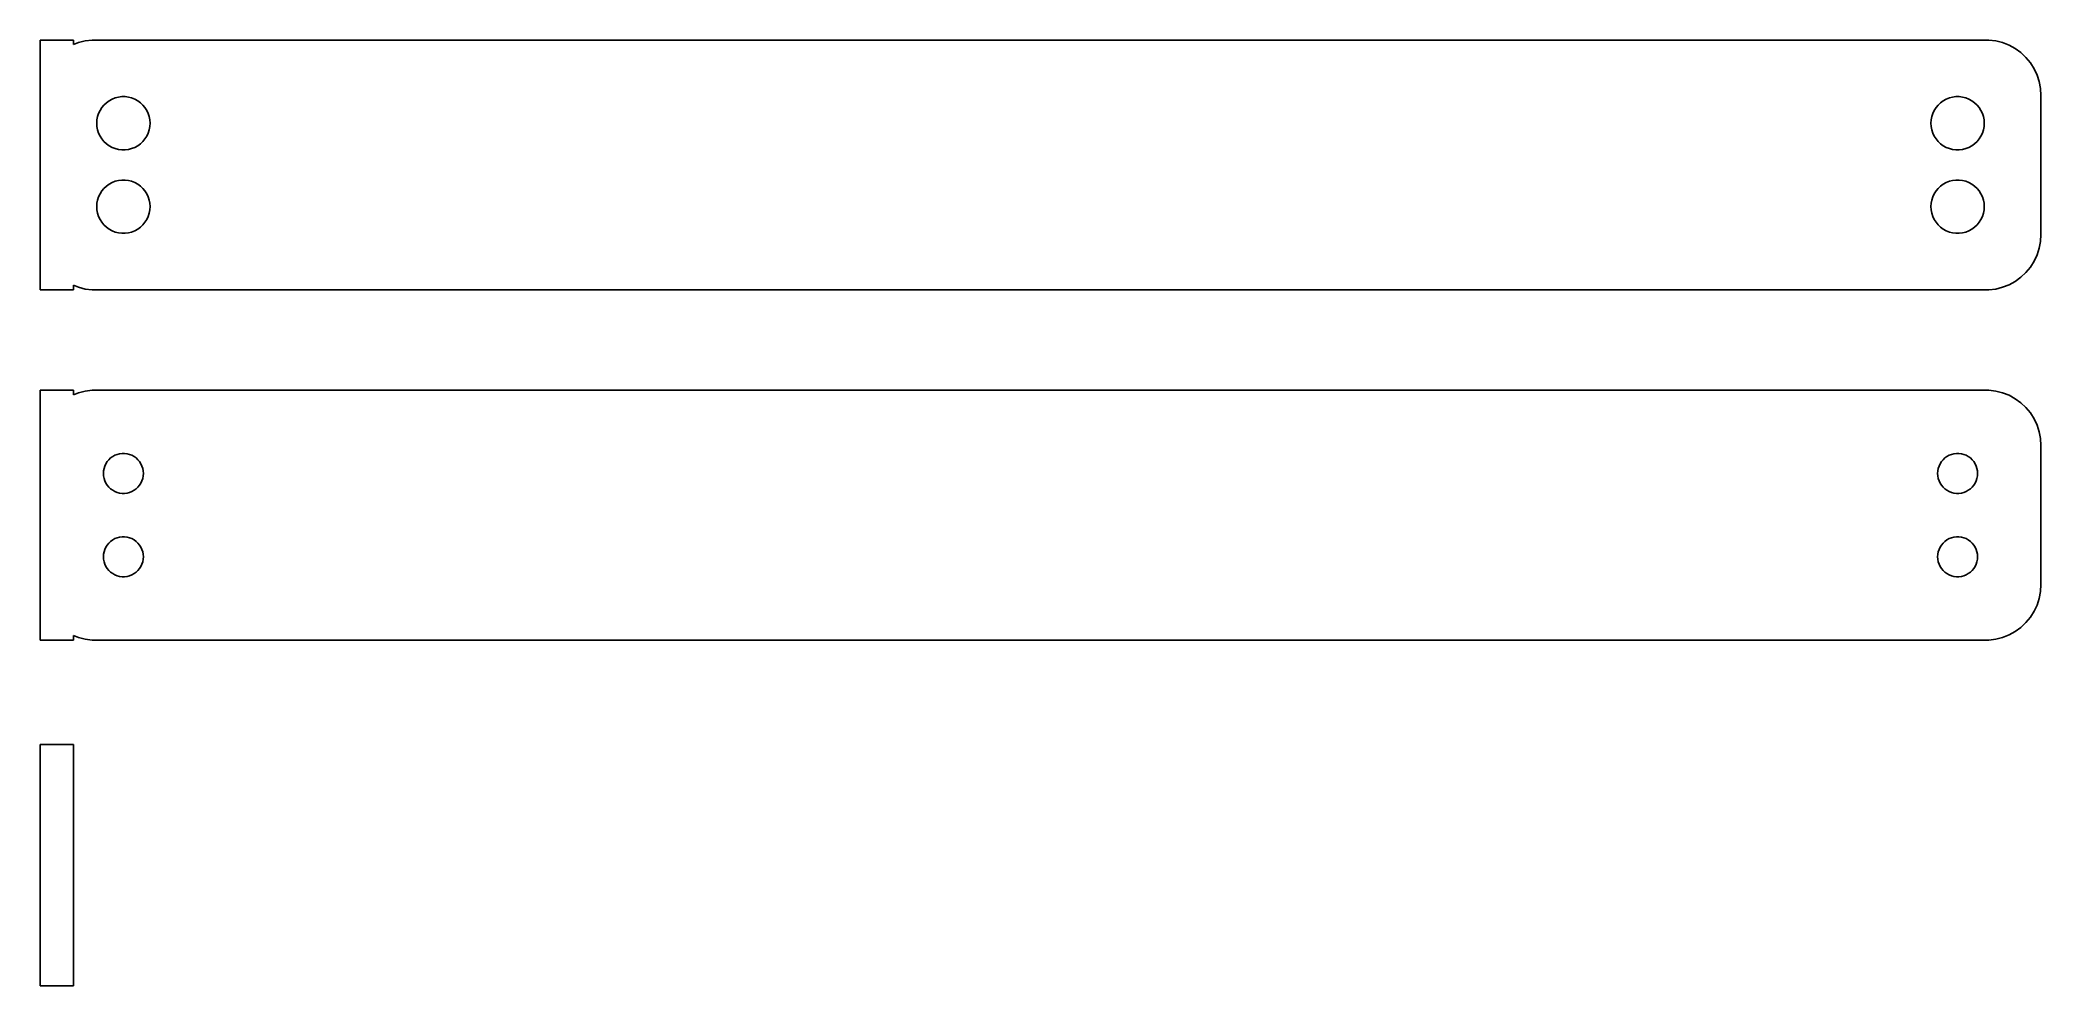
# Model space of a CAD drawing. Header units: metres. Extents: x -90 to 90, y -11 to 74.
import ezdxf

# ---------------------------------------------------------------- set-up
doc = ezdxf.new("R2010")
doc.units = ezdxf.units.M

msp = doc.modelspace()

# ---------------------------------------------------------------- linework, layer by layer
for p, q in [((-87, 74.2401), (-90, 74.2401)), ((-90, 74.2401), (-90, 51.7599)), ((-87, 73.8252), (-87, 74.2401)), ((-86.5451, 74.0053), (-87, 73.8252)), ((-85.9369, 74.1614), (-86.5451, 74.0053)), ((-85.3139, 74.2401), (-85.9369, 74.1614)), ((85.3139, 74.2401), (-85.3139, 74.2401)), ((85.9369, 74.1614), (85.3139, 74.2401)), ((86.5451, 74.0053), (85.9369, 74.1614)), ((87.1289, 73.7741), (86.5451, 74.0053)), ((87.6791, 73.4716), (87.1289, 73.7741)), ((88.1871, 73.1026), (87.6791, 73.4716)), ((88.6448, 72.6727), (88.1871, 73.1026)), ((89.0451, 72.1889), (88.6448, 72.6727)), ((89.3815, 71.6588), (89.0451, 72.1889)), ((89.6489, 71.0906), (89.3815, 71.6588)), ((89.8429, 70.4934), (89.6489, 71.0906)), ((89.9606, 69.8767), (89.8429, 70.4934)), ((-84.2495, 68.3929), (-84.0298, 68.5992)), ((-84.0298, 68.5992), (-83.786, 68.7764)), ((-83.786, 68.7764), (-83.5219, 68.9216)), ((-83.5219, 68.9216), (-83.2416, 69.0325)), ((-83.2416, 69.0325), (-82.9497, 69.1075)), ((-82.9497, 69.1075), (-82.6507, 69.1453)), ((-82.6507, 69.1453), (-82.3493, 69.1453)), ((-82.3493, 69.1453), (-82.0503, 69.1075)), ((-82.0503, 69.1075), (-81.7584, 69.0325)), ((-81.7584, 69.0325), (-81.4781, 68.9216)), ((-81.4781, 68.9216), (-81.214, 68.7764)), ((-81.214, 68.7764), (-80.9702, 68.5992)), ((-80.9702, 68.5992), (-80.7505, 68.3929)), ((80.7505, 68.3929), (80.9702, 68.5992)), ((80.9702, 68.5992), (81.214, 68.7764)), ((81.214, 68.7764), (81.4781, 68.9216)), ((81.4781, 68.9216), (81.7584, 69.0325)), ((81.7584, 69.0325), (82.0503, 69.1075)), ((82.0503, 69.1075), (82.3493, 69.1453)), ((82.3493, 69.1453), (82.6507, 69.1453)), ((82.6507, 69.1453), (82.9497, 69.1075)), ((82.9497, 69.1075), (83.2416, 69.0325)), ((83.2416, 69.0325), (83.5219, 68.9216)), ((83.5219, 68.9216), (83.786, 68.7764)), ((83.786, 68.7764), (84.0298, 68.5992)), ((84.0298, 68.5992), (84.2495, 68.3929)), ((90, 69.25), (89.9606, 69.8767)), ((90, 56.75), (90, 69.25)), ((-84.9, 66.75), (-84.8811, 67.0508)), ((-84.8811, 66.4492), (-84.9, 66.75)), ((-84.8811, 67.0508), (-84.8246, 67.3468)), ((-84.8246, 67.3468), (-84.7315, 67.6335)), ((-84.7315, 67.6335), (-84.6031, 67.9062)), ((-84.6031, 67.9062), (-84.4416, 68.1607)), ((-84.4416, 68.1607), (-84.2495, 68.3929)), ((-80.7505, 68.3929), (-80.5583, 68.1607)), ((-80.5583, 68.1607), (-80.3969, 67.9062)), ((-80.3969, 67.9062), (-80.2685, 67.6335)), ((-80.2685, 67.6335), (-80.1754, 67.3468)), ((-80.1754, 67.3468), (-80.1189, 67.0508)), ((-80.1189, 67.0508), (-80.1, 66.75)), ((-80.1, 66.75), (-80.1189, 66.4492)), ((80.1, 66.75), (80.1189, 67.0508)), ((80.1189, 66.4492), (80.1, 66.75)), ((80.1189, 67.0508), (80.1754, 67.3468)), ((80.1754, 67.3468), (80.2685, 67.6335)), ((80.2685, 67.6335), (80.3969, 67.9062)), ((80.3969, 67.9062), (80.5583, 68.1607)), ((80.5583, 68.1607), (80.7505, 68.3929)), ((84.2495, 68.3929), (84.4416, 68.1607)), ((84.4416, 68.1607), (84.6031, 67.9062)), ((84.6031, 67.9062), (84.7315, 67.6335)), ((84.7315, 67.6335), (84.8246, 67.3468)), ((84.8246, 67.3468), (84.8811, 67.0508)), ((84.8811, 67.0508), (84.9, 66.75)), ((84.9, 66.75), (84.8811, 66.4492)), ((-84.8246, 66.1531), (-84.8811, 66.4492)), ((-84.7315, 65.8665), (-84.8246, 66.1531)), ((-84.6031, 65.5938), (-84.7315, 65.8665)), ((-84.4416, 65.3393), (-84.6031, 65.5938)), ((-84.2495, 65.1071), (-84.4416, 65.3393)), ((-84.0298, 64.9008), (-84.2495, 65.1071)), ((-83.786, 64.7236), (-84.0298, 64.9008)), ((-80.9702, 64.9008), (-81.214, 64.7236)), ((-80.7505, 65.1071), (-80.9702, 64.9008)), ((-80.5583, 65.3393), (-80.7505, 65.1071)), ((-80.3969, 65.5938), (-80.5583, 65.3393)), ((-80.2685, 65.8665), (-80.3969, 65.5938)), ((-80.1754, 66.1531), (-80.2685, 65.8665)), ((-80.1189, 66.4492), (-80.1754, 66.1531)), ((80.1754, 66.1531), (80.1189, 66.4492)), ((80.2685, 65.8665), (80.1754, 66.1531)), ((80.3969, 65.5938), (80.2685, 65.8665)), ((80.5583, 65.3393), (80.3969, 65.5938)), ((80.7505, 65.1071), (80.5583, 65.3393)), ((80.9702, 64.9008), (80.7505, 65.1071)), ((81.214, 64.7236), (80.9702, 64.9008)), ((84.0298, 64.9008), (83.786, 64.7236)), ((84.2495, 65.1071), (84.0298, 64.9008)), ((84.4416, 65.3393), (84.2495, 65.1071)), ((84.6031, 65.5938), (84.4416, 65.3393)), ((84.7315, 65.8665), (84.6031, 65.5938)), ((84.8246, 66.1531), (84.7315, 65.8665)), ((84.8811, 66.4492), (84.8246, 66.1531)), ((-83.5219, 64.5784), (-83.786, 64.7236)), ((-83.2416, 64.4675), (-83.5219, 64.5784)), ((-82.9497, 64.3925), (-83.2416, 64.4675)), ((-82.6507, 64.3547), (-82.9497, 64.3925)), ((-82.3493, 64.3547), (-82.6507, 64.3547)), ((-82.0503, 64.3925), (-82.3493, 64.3547)), ((-81.7584, 64.4675), (-82.0503, 64.3925)), ((-81.4781, 64.5784), (-81.7584, 64.4675)), ((-81.214, 64.7236), (-81.4781, 64.5784)), ((81.4781, 64.5784), (81.214, 64.7236)), ((81.7584, 64.4675), (81.4781, 64.5784)), ((82.0503, 64.3925), (81.7584, 64.4675)), ((82.3493, 64.3547), (82.0503, 64.3925)), ((82.6507, 64.3547), (82.3493, 64.3547)), ((82.9497, 64.3925), (82.6507, 64.3547)), ((83.2416, 64.4675), (82.9497, 64.3925)), ((83.5219, 64.5784), (83.2416, 64.4675)), ((83.786, 64.7236), (83.5219, 64.5784)), ((-84.0298, 61.0992), (-83.786, 61.2764)), ((-83.786, 61.2764), (-83.5219, 61.4216)), ((-83.5219, 61.4216), (-83.2416, 61.5325)), ((-83.2416, 61.5325), (-82.9497, 61.6075)), ((-82.9497, 61.6075), (-82.6507, 61.6453)), ((-82.6507, 61.6453), (-82.3493, 61.6453)), ((-82.3493, 61.6453), (-82.0503, 61.6075)), ((-82.0503, 61.6075), (-81.7584, 61.5325)), ((-81.7584, 61.5325), (-81.4781, 61.4216)), ((-81.4781, 61.4216), (-81.214, 61.2764)), ((-81.214, 61.2764), (-80.9702, 61.0992)), ((80.9702, 61.0992), (81.214, 61.2764)), ((81.214, 61.2764), (81.4781, 61.4216)), ((81.4781, 61.4216), (81.7584, 61.5325)), ((81.7584, 61.5325), (82.0503, 61.6075)), ((82.0503, 61.6075), (82.3493, 61.6453)), ((82.3493, 61.6453), (82.6507, 61.6453)), ((82.6507, 61.6453), (82.9497, 61.6075)), ((82.9497, 61.6075), (83.2416, 61.5325)), ((83.2416, 61.5325), (83.5219, 61.4216)), ((83.5219, 61.4216), (83.786, 61.2764)), ((83.786, 61.2764), (84.0298, 61.0992)), ((-84.9, 59.25), (-84.8811, 59.5508)), ((-84.8811, 59.5508), (-84.8246, 59.8469)), ((-84.8246, 59.8469), (-84.7315, 60.1335)), ((-84.7315, 60.1335), (-84.6031, 60.4062)), ((-84.6031, 60.4062), (-84.4416, 60.6607)), ((-84.4416, 60.6607), (-84.2495, 60.8929)), ((-84.2495, 60.8929), (-84.0298, 61.0992)), ((-80.9702, 61.0992), (-80.7505, 60.8929)), ((-80.7505, 60.8929), (-80.5583, 60.6607)), ((-80.5583, 60.6607), (-80.3969, 60.4062)), ((-80.3969, 60.4062), (-80.2685, 60.1335)), ((-80.2685, 60.1335), (-80.1754, 59.8469)), ((-80.1754, 59.8469), (-80.1189, 59.5508)), ((-80.1189, 59.5508), (-80.1, 59.25)), ((80.1, 59.25), (80.1189, 59.5508)), ((80.1189, 59.5508), (80.1754, 59.8469)), ((80.1754, 59.8469), (80.2685, 60.1335)), ((80.2685, 60.1335), (80.3969, 60.4062)), ((80.3969, 60.4062), (80.5583, 60.6607)), ((80.5583, 60.6607), (80.7505, 60.8929)), ((80.7505, 60.8929), (80.9702, 61.0992)), ((84.0298, 61.0992), (84.2495, 60.8929)), ((84.2495, 60.8929), (84.4416, 60.6607)), ((84.4416, 60.6607), (84.6031, 60.4062)), ((84.6031, 60.4062), (84.7315, 60.1335)), ((84.7315, 60.1335), (84.8246, 59.8469)), ((84.8246, 59.8469), (84.8811, 59.5508)), ((84.8811, 59.5508), (84.9, 59.25)), ((-84.8811, 58.9492), (-84.9, 59.25)), ((-84.8246, 58.6532), (-84.8811, 58.9492)), ((-84.7315, 58.3665), (-84.8246, 58.6532)), ((-84.6031, 58.0938), (-84.7315, 58.3665)), ((-84.4416, 57.8393), (-84.6031, 58.0938)), ((-84.2495, 57.6071), (-84.4416, 57.8393)), ((-84.0298, 57.4008), (-84.2495, 57.6071)), ((-80.7505, 57.6071), (-80.9702, 57.4008)), ((-80.5583, 57.8393), (-80.7505, 57.6071)), ((-80.3969, 58.0938), (-80.5583, 57.8393)), ((-80.2685, 58.3665), (-80.3969, 58.0938)), ((-80.1754, 58.6532), (-80.2685, 58.3665)), ((-80.1189, 58.9492), (-80.1754, 58.6532)), ((-80.1, 59.25), (-80.1189, 58.9492)), ((80.1189, 58.9492), (80.1, 59.25)), ((80.1754, 58.6532), (80.1189, 58.9492)), ((80.2685, 58.3665), (80.1754, 58.6532)), ((80.3969, 58.0938), (80.2685, 58.3665)), ((80.5583, 57.8393), (80.3969, 58.0938)), ((80.7505, 57.6071), (80.5583, 57.8393)), ((80.9702, 57.4008), (80.7505, 57.6071)), ((84.2495, 57.6071), (84.0298, 57.4008)), ((84.4416, 57.8393), (84.2495, 57.6071)), ((84.6031, 58.0938), (84.4416, 57.8393)), ((84.7315, 58.3665), (84.6031, 58.0938)), ((84.8246, 58.6532), (84.7315, 58.3665)), ((84.8811, 58.9492), (84.8246, 58.6532)), ((84.9, 59.25), (84.8811, 58.9492)), ((-83.786, 57.2236), (-84.0298, 57.4008)), ((-83.5219, 57.0784), (-83.786, 57.2236)), ((-83.2416, 56.9675), (-83.5219, 57.0784)), ((-82.9497, 56.8925), (-83.2416, 56.9675)), ((-82.6507, 56.8547), (-82.9497, 56.8925)), ((-82.3493, 56.8547), (-82.6507, 56.8547)), ((-82.0503, 56.8925), (-82.3493, 56.8547)), ((-81.7584, 56.9675), (-82.0503, 56.8925)), ((-81.4781, 57.0784), (-81.7584, 56.9675)), ((-81.214, 57.2236), (-81.4781, 57.0784)), ((-80.9702, 57.4008), (-81.214, 57.2236)), ((81.214, 57.2236), (80.9702, 57.4008)), ((81.4781, 57.0784), (81.214, 57.2236)), ((81.7584, 56.9675), (81.4781, 57.0784)), ((82.0503, 56.8925), (81.7584, 56.9675)), ((82.3493, 56.8547), (82.0503, 56.8925)), ((82.6507, 56.8547), (82.3493, 56.8547)), ((82.9497, 56.8925), (82.6507, 56.8547)), ((83.2416, 56.9675), (82.9497, 56.8925)), ((83.5219, 57.0784), (83.2416, 56.9675)), ((83.786, 57.2236), (83.5219, 57.0784)), ((84.0298, 57.4008), (83.786, 57.2236)), ((89.8429, 55.5066), (89.9606, 56.1233)), ((89.9606, 56.1233), (90, 56.75)), ((89.0451, 53.8111), (89.3815, 54.3412)), ((89.3815, 54.3412), (89.6489, 54.9094)), ((89.6489, 54.9094), (89.8429, 55.5066)), ((86.5451, 51.9947), (87.1289, 52.2259)), ((87.1289, 52.2259), (87.6791, 52.5284)), ((87.6791, 52.5284), (88.1871, 52.8974)), ((88.1871, 52.8974), (88.6448, 53.3273)), ((88.6448, 53.3273), (89.0451, 53.8111)), ((-90, 51.7599), (-87, 51.7599)), ((-87, 52.1748), (-86.5451, 51.9947)), ((-87, 51.7599), (-87, 52.1748)), ((-86.5451, 51.9947), (-85.9369, 51.8386)), ((-85.9369, 51.8386), (-85.3139, 51.7599)), ((-85.3139, 51.7599), (85.3139, 51.7599)), ((85.3139, 51.7599), (85.9369, 51.8386)), ((85.9369, 51.8386), (86.5451, 51.9947)), ((-87, 42.7401), (-90, 42.7401)), ((-90, 42.7401), (-90, 20.2599)), ((-87, 42.3252), (-87, 42.7401)), ((-86.5451, 42.5053), (-87, 42.3252)), ((-85.9369, 42.6614), (-86.5451, 42.5053)), ((-85.3139, 42.7401), (-85.9369, 42.6614)), ((85.3139, 42.7401), (-85.3139, 42.7401)), ((85.9369, 42.6614), (85.3139, 42.7401)), ((86.5451, 42.5053), (85.9369, 42.6614)), ((87.1289, 42.2741), (86.5451, 42.5053)), ((87.6791, 41.9716), (87.1289, 42.2741)), ((88.1871, 41.6026), (87.6791, 41.9716)), ((88.6448, 41.1727), (88.1871, 41.6026)), ((89.0451, 40.6889), (88.6448, 41.1727)), ((89.3815, 40.1588), (89.0451, 40.6889)), ((89.6489, 39.5906), (89.3815, 40.1588)), ((89.8429, 38.9934), (89.6489, 39.5906)), ((89.9606, 38.3767), (89.8429, 38.9934)), ((90, 37.75), (89.9606, 38.3767)), ((-84.1736, 35.9126), (-84.0773, 36.1171)), ((-84.0773, 36.1171), (-83.9562, 36.308)), ((-83.9562, 36.308), (-83.8121, 36.4822)), ((-83.8121, 36.4822), (-83.6474, 36.6369)), ((-83.6474, 36.6369), (-83.4645, 36.7698)), ((-83.4645, 36.7698), (-83.2664, 36.8787)), ((-83.2664, 36.8787), (-83.0562, 36.9619)), ((-83.0562, 36.9619), (-82.8373, 37.0181)), ((-82.8373, 37.0181), (-82.613, 37.0464)), ((-82.613, 37.0464), (-82.387, 37.0464)), ((-82.387, 37.0464), (-82.1627, 37.0181)), ((-82.1627, 37.0181), (-81.9438, 36.9619)), ((-81.9438, 36.9619), (-81.7336, 36.8787)), ((-81.7336, 36.8787), (-81.5355, 36.7698)), ((-81.5355, 36.7698), (-81.3526, 36.6369)), ((-81.3526, 36.6369), (-81.1879, 36.4822)), ((-81.1879, 36.4822), (-81.0438, 36.308)), ((-81.0438, 36.308), (-80.9226, 36.1171)), ((-80.9226, 36.1171), (-80.8264, 35.9126)), ((80.8264, 35.9126), (80.9226, 36.1171)), ((80.9226, 36.1171), (81.0438, 36.308)), ((81.0438, 36.308), (81.1879, 36.4822)), ((81.1879, 36.4822), (81.3526, 36.6369)), ((81.3526, 36.6369), (81.5355, 36.7698)), ((81.5355, 36.7698), (81.7336, 36.8787)), ((81.7336, 36.8787), (81.9438, 36.9619)), ((81.9438, 36.9619), (82.1627, 37.0181)), ((82.1627, 37.0181), (82.387, 37.0464)), ((82.387, 37.0464), (82.613, 37.0464)), ((82.613, 37.0464), (82.8373, 37.0181)), ((82.8373, 37.0181), (83.0562, 36.9619)), ((83.0562, 36.9619), (83.2664, 36.8787)), ((83.2664, 36.8787), (83.4645, 36.7698)), ((83.4645, 36.7698), (83.6474, 36.6369)), ((83.6474, 36.6369), (83.8121, 36.4822)), ((83.8121, 36.4822), (83.9562, 36.308)), ((83.9562, 36.308), (84.0773, 36.1171)), ((84.0773, 36.1171), (84.1736, 35.9126)), ((90, 25.25), (90, 37.75)), ((-84.3, 35.25), (-84.2858, 35.4756)), ((-84.2858, 35.0244), (-84.3, 35.25)), ((-84.2858, 35.4756), (-84.2434, 35.6976)), ((-84.2434, 34.8024), (-84.2858, 35.0244)), ((-84.2434, 35.6976), (-84.1736, 35.9126)), ((-84.1736, 34.5874), (-84.2434, 34.8024)), ((-84.0773, 34.3828), (-84.1736, 34.5874)), ((-83.9562, 34.192), (-84.0773, 34.3828)), ((-80.9226, 34.3828), (-81.0438, 34.192)), ((-80.8264, 34.5874), (-80.9226, 34.3828)), ((-80.8264, 35.9126), (-80.7565, 35.6976)), ((-80.7565, 34.8024), (-80.8264, 34.5874)), ((-80.7565, 35.6976), (-80.7142, 35.4756)), ((-80.7142, 35.0244), (-80.7565, 34.8024)), ((-80.7142, 35.4756), (-80.7, 35.25)), ((-80.7, 35.25), (-80.7142, 35.0244)), ((80.7, 35.25), (80.7142, 35.4756)), ((80.7142, 35.0244), (80.7, 35.25)), ((80.7142, 35.4756), (80.7565, 35.6976)), ((80.7565, 34.8024), (80.7142, 35.0244)), ((80.7565, 35.6976), (80.8264, 35.9126)), ((80.8264, 34.5874), (80.7565, 34.8024)), ((80.9226, 34.3828), (80.8264, 34.5874)), ((81.0438, 34.192), (80.9226, 34.3828)), ((84.0773, 34.3828), (83.9562, 34.192)), ((84.1736, 34.5874), (84.0773, 34.3828)), ((84.1736, 35.9126), (84.2434, 35.6976)), ((84.2434, 34.8024), (84.1736, 34.5874)), ((84.2434, 35.6976), (84.2858, 35.4756)), ((84.2858, 35.0244), (84.2434, 34.8024)), ((84.2858, 35.4756), (84.3, 35.25)), ((84.3, 35.25), (84.2858, 35.0244)), ((-83.8121, 34.0178), (-83.9562, 34.192)), ((-83.6474, 33.8631), (-83.8121, 34.0178)), ((-83.4645, 33.7302), (-83.6474, 33.8631)), ((-83.2664, 33.6213), (-83.4645, 33.7302)), ((-83.0562, 33.5381), (-83.2664, 33.6213)), ((-82.8373, 33.4819), (-83.0562, 33.5381)), ((-82.613, 33.4536), (-82.8373, 33.4819)), ((-82.387, 33.4536), (-82.613, 33.4536)), ((-82.1627, 33.4819), (-82.387, 33.4536)), ((-81.9438, 33.5381), (-82.1627, 33.4819)), ((-81.7336, 33.6213), (-81.9438, 33.5381)), ((-81.5355, 33.7302), (-81.7336, 33.6213)), ((-81.3526, 33.8631), (-81.5355, 33.7302)), ((-81.1879, 34.0178), (-81.3526, 33.8631)), ((-81.0438, 34.192), (-81.1879, 34.0178)), ((81.1879, 34.0178), (81.0438, 34.192)), ((81.3526, 33.8631), (81.1879, 34.0178)), ((81.5355, 33.7302), (81.3526, 33.8631)), ((81.7336, 33.6213), (81.5355, 33.7302)), ((81.9438, 33.5381), (81.7336, 33.6213)), ((82.1627, 33.4819), (81.9438, 33.5381)), ((82.387, 33.4536), (82.1627, 33.4819)), ((82.613, 33.4536), (82.387, 33.4536)), ((82.8373, 33.4819), (82.613, 33.4536)), ((83.0562, 33.5381), (82.8373, 33.4819)), ((83.2664, 33.6213), (83.0562, 33.5381)), ((83.4645, 33.7302), (83.2664, 33.6213)), ((83.6474, 33.8631), (83.4645, 33.7302)), ((83.8121, 34.0178), (83.6474, 33.8631)), ((83.9562, 34.192), (83.8121, 34.0178)), ((-84.0773, 28.6172), (-83.9562, 28.808)), ((-83.9562, 28.808), (-83.8121, 28.9822)), ((-83.8121, 28.9822), (-83.6474, 29.1369)), ((-83.6474, 29.1369), (-83.4645, 29.2698)), ((-83.4645, 29.2698), (-83.2664, 29.3787)), ((-83.2664, 29.3787), (-83.0562, 29.4619)), ((-83.0562, 29.4619), (-82.8373, 29.5181)), ((-82.8373, 29.5181), (-82.613, 29.5464)), ((-82.613, 29.5464), (-82.387, 29.5464)), ((-82.387, 29.5464), (-82.1627, 29.5181)), ((-82.1627, 29.5181), (-81.9438, 29.4619)), ((-81.9438, 29.4619), (-81.7336, 29.3787)), ((-81.7336, 29.3787), (-81.5355, 29.2698)), ((-81.5355, 29.2698), (-81.3526, 29.1369)), ((-81.3526, 29.1369), (-81.1879, 28.9822)), ((-81.1879, 28.9822), (-81.0438, 28.808)), ((-81.0438, 28.808), (-80.9226, 28.6172)), ((80.9226, 28.6172), (81.0438, 28.808)), ((81.0438, 28.808), (81.1879, 28.9822)), ((81.1879, 28.9822), (81.3526, 29.1369)), ((81.3526, 29.1369), (81.5355, 29.2698)), ((81.5355, 29.2698), (81.7336, 29.3787)), ((81.7336, 29.3787), (81.9438, 29.4619)), ((81.9438, 29.4619), (82.1627, 29.5181)), ((82.1627, 29.5181), (82.387, 29.5464)), ((82.387, 29.5464), (82.613, 29.5464)), ((82.613, 29.5464), (82.8373, 29.5181)), ((82.8373, 29.5181), (83.0562, 29.4619)), ((83.0562, 29.4619), (83.2664, 29.3787)), ((83.2664, 29.3787), (83.4645, 29.2698)), ((83.4645, 29.2698), (83.6474, 29.1369)), ((83.6474, 29.1369), (83.8121, 28.9822)), ((83.8121, 28.9822), (83.9562, 28.808)), ((83.9562, 28.808), (84.0773, 28.6172)), ((-84.3, 27.75), (-84.2858, 27.9756)), ((-84.2858, 27.5244), (-84.3, 27.75)), ((-84.2858, 27.9756), (-84.2434, 28.1976)), ((-84.2434, 27.3024), (-84.2858, 27.5244)), ((-84.2434, 28.1976), (-84.1736, 28.4126)), ((-84.1736, 27.0874), (-84.2434, 27.3024)), ((-84.1736, 28.4126), (-84.0773, 28.6172)), ((-84.0773, 26.8829), (-84.1736, 27.0874)), ((-80.9226, 28.6172), (-80.8264, 28.4126)), ((-80.8264, 27.0874), (-80.9226, 26.8829)), ((-80.8264, 28.4126), (-80.7565, 28.1976)), ((-80.7565, 27.3024), (-80.8264, 27.0874)), ((-80.7565, 28.1976), (-80.7142, 27.9756)), ((-80.7142, 27.5244), (-80.7565, 27.3024)), ((-80.7142, 27.9756), (-80.7, 27.75)), ((-80.7, 27.75), (-80.7142, 27.5244)), ((80.7, 27.75), (80.7142, 27.9756)), ((80.7142, 27.5244), (80.7, 27.75)), ((80.7142, 27.9756), (80.7565, 28.1976)), ((80.7565, 27.3024), (80.7142, 27.5244)), ((80.7565, 28.1976), (80.8264, 28.4126)), ((80.8264, 27.0874), (80.7565, 27.3024)), ((80.8264, 28.4126), (80.9226, 28.6172)), ((80.9226, 26.8829), (80.8264, 27.0874)), ((84.0773, 28.6172), (84.1736, 28.4126)), ((84.1736, 27.0874), (84.0773, 26.8829)), ((84.1736, 28.4126), (84.2434, 28.1976)), ((84.2434, 27.3024), (84.1736, 27.0874)), ((84.2434, 28.1976), (84.2858, 27.9756)), ((84.2858, 27.5244), (84.2434, 27.3024)), ((84.2858, 27.9756), (84.3, 27.75)), ((84.3, 27.75), (84.2858, 27.5244)), ((-83.9562, 26.692), (-84.0773, 26.8829)), ((-83.8121, 26.5178), (-83.9562, 26.692)), ((-83.6474, 26.3631), (-83.8121, 26.5178)), ((-83.4645, 26.2302), (-83.6474, 26.3631)), ((-83.2664, 26.1213), (-83.4645, 26.2302)), ((-83.0562, 26.0381), (-83.2664, 26.1213)), ((-82.8373, 25.9819), (-83.0562, 26.0381)), ((-82.613, 25.9536), (-82.8373, 25.9819)), ((-82.387, 25.9536), (-82.613, 25.9536)), ((-82.1627, 25.9819), (-82.387, 25.9536)), ((-81.9438, 26.0381), (-82.1627, 25.9819)), ((-81.7336, 26.1213), (-81.9438, 26.0381)), ((-81.5355, 26.2302), (-81.7336, 26.1213)), ((-81.3526, 26.3631), (-81.5355, 26.2302)), ((-81.1879, 26.5178), (-81.3526, 26.3631)), ((-81.0438, 26.692), (-81.1879, 26.5178)), ((-80.9226, 26.8829), (-81.0438, 26.692)), ((81.0438, 26.692), (80.9226, 26.8829)), ((81.1879, 26.5178), (81.0438, 26.692)), ((81.3526, 26.3631), (81.1879, 26.5178)), ((81.5355, 26.2302), (81.3526, 26.3631)), ((81.7336, 26.1213), (81.5355, 26.2302)), ((81.9438, 26.0381), (81.7336, 26.1213)), ((82.1627, 25.9819), (81.9438, 26.0381)), ((82.387, 25.9536), (82.1627, 25.9819)), ((82.613, 25.9536), (82.387, 25.9536)), ((82.8373, 25.9819), (82.613, 25.9536)), ((83.0562, 26.0381), (82.8373, 25.9819)), ((83.2664, 26.1213), (83.0562, 26.0381)), ((83.4645, 26.2302), (83.2664, 26.1213)), ((83.6474, 26.3631), (83.4645, 26.2302)), ((83.8121, 26.5178), (83.6474, 26.3631)), ((83.9562, 26.692), (83.8121, 26.5178)), ((84.0773, 26.8829), (83.9562, 26.692)), ((89.9606, 24.6233), (90, 25.25)), ((89.3815, 22.8412), (89.6489, 23.4094)), ((89.6489, 23.4094), (89.8429, 24.0066)), ((89.8429, 24.0066), (89.9606, 24.6233)), ((88.1871, 21.3974), (88.6448, 21.8273)), ((88.6448, 21.8273), (89.0451, 22.3111)), ((89.0451, 22.3111), (89.3815, 22.8412)), ((-90, 20.2599), (-87, 20.2599)), ((-87, 20.6748), (-86.5451, 20.4947)), ((-87, 20.2599), (-87, 20.6748)), ((-86.5451, 20.4947), (-85.9369, 20.3386)), ((-85.9369, 20.3386), (-85.3139, 20.2599)), ((-85.3139, 20.2599), (85.3139, 20.2599)), ((85.3139, 20.2599), (85.9369, 20.3386)), ((85.9369, 20.3386), (86.5451, 20.4947)), ((86.5451, 20.4947), (87.1289, 20.7259)), ((87.1289, 20.7259), (87.6791, 21.0284)), ((87.6791, 21.0284), (88.1871, 21.3974)), ((-87, 10.8648), (-90, 10.8648)), ((-90, 10.8648), (-90, -10.8648)), ((-87, -10.8648), (-87, 10.8648)), ((-90, -10.8648), (-87, -10.8648))]:
    msp.add_line(p, q)

doc.saveas('drawing.dxf')
